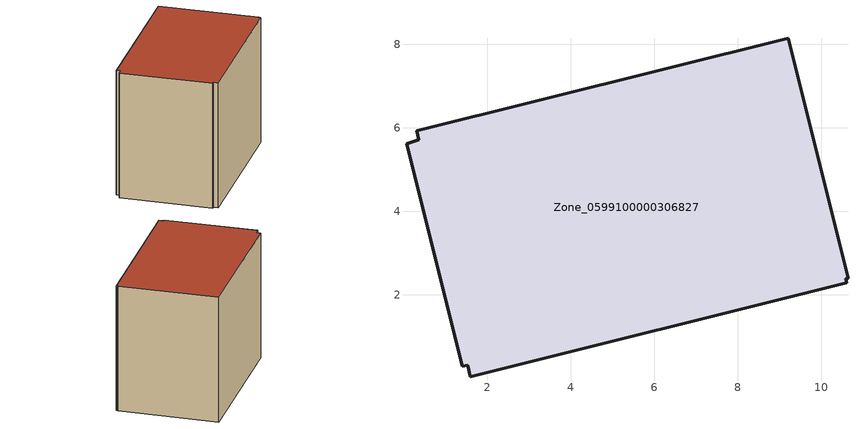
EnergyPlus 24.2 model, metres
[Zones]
Zone_0599100000306827
 floor ground (C_G): 1.39,0.28 0.06,5.61 0.35,5.71 0.31,5.93 9.2,8.14 10.64,2.4 10.58,2.38 10.61,2.29 1.59,0.03 1.53,0.31 z0
 wall outside (C_F): 0.31,5.93 0.35,5.71 0.06,5.61 1.39,0.28 1.53,0.31 1.59,0.03 10.61,2.29 10.58,2.38 10.64,2.4 9.2,8.14 0.31,5.93 z0:7.76
 roof outside (C_R): 0.06,5.61 1.39,0.28 1.53,0.31 1.59,0.03 10.61,2.29 10.58,2.38 10.64,2.4 9.2,8.14 0.31,5.93 0.35,5.71 z7.76
[BUILDING]
Pand.0599100000306827: North Axis=0; Terrain=City; Loads Convergence Tolerance Value=0.04; Temperature Convergence Tolerance Value=0.4; Solar Distribution=FullExterior; Maximum Number of Warmup Days=25; Minimum Number of Warmup Days=1
[Site:Location]
Rotterdam.The.Hague.AP_ZH_NLD Design_Conditions: Latitude=51.96; Longitude=4.45; Time Zone=1; Elevation=-4.5
[SITE:GROUNDTEMPERATURE:BUILDINGSURFACE]
18, 18, 18, 18, 18, 18, 18, 18, 18, 18, 18, 18
[MATERIAL] Thermal Absorptance=0.9; Solar Absorptance=0.7; Visible Absorptance=0.7
Name | Roughness | Thickness | Conductivity | Density | Specific Heat
G.TI.1975-1991 | MediumSmooth | 0.15 | 0.288461 | 540 | 1210
F.TI.1975-1991 | Rough | 0.3 | 0.230769 | 1920 | 840
R.TI.1975-1991 | MediumRough | 0.2 | 0.153846 | 1500 | 1000
[CONSTRUCTION]
C_G: G.TI.1975-1991
C_F: F.TI.1975-1991
C_R: R.TI.1975-1991
[ZONE]
Zone_0599100000306827: Type=1; Multiplier=1; Ceiling Height=Autocalculate; Volume=Autocalculate; Floor Area=autocalculate; Part of Total Floor Area=Yes
[ZONEINFILTRATION:DESIGNFLOWRATE]
Infil_Zone_0599100000306827: Zone or ZoneList or Space or SpaceList=Zone_0599100000306827; Schedule=AlwaysOn; Design Flow Rate Calculation Method=Flow/Area; Flow Rate per Floor Area=0.003; Constant Term Coefficient=1; Temperature Term Coefficient=0; Velocity Term Coefficient=0; Velocity Squared Term Coefficient=0
[HVACTEMPLATE:ZONE:IDEALLOADSAIRSYSTEM]
Zone_0599100000306827: Maximum Heating Supply Air Temperature=50; Minimum Cooling Supply Air Temperature=13; Maximum Heating Supply Air Humidity Ratio=0.0156; Minimum Cooling Supply Air Humidity Ratio=0.0077; Heating Limit=NoLimit; Cooling Limit=NoLimit; Dehumidification Control Type=ConstantSensibleHeatRatio; Cooling Sensible Heat Ratio=0.7; Dehumidification Setpoint=60; Humidification Control Type=None; Humidification Setpoint=30; Outdoor Air Method=None; Outdoor Air Flow Rate per Person=0.00944; Outdoor Air Flow Rate per Zone Floor Area=0; Outdoor Air Flow Rate per Zone=0; Demand Controlled Ventilation Type=None; Outdoor Air Economizer Type=NoEconomizer; Heat Recovery Type=None; Sensible Heat Recovery Effectiveness=0.7; Latent Heat Recovery Effectiveness=0.65
[ZONECONTROL:THERMOSTAT]
ThermostatControl_Zone_0599100000306827: Zone or ZoneList=Zone_0599100000306827; Control Type Schedule=DualSetpointControlType; Control 1=Thermostat_Zone_0599100000306827; Temperature Difference Between Cutout And Setpoint=0
[THERMOSTATSETPOINT:DUALSETPOINT]
Thermostat_Zone_0599100000306827: Heating Setpoint Temperature Schedule=HeatingSetpoint_Zone_0599100000306827; Cooling Setpoint Temperature Schedule=CoolingSetpoint_Zone_0599100000306827
[SCHEDULE:COMPACT]
HeatingSetpoint_Zone_0599100000306827: Through: 12/31, For: AllDays, Until: 24:00, 21
CoolingSetpoint_Zone_0599100000306827: Through: 12/31, For: AllDays, Until: 24:00, 24
DualSetpointControlType: Through: 12/31, For: AllDays, Until: 24:00, 4
AlwaysOn: Through: 12/31, For: AllDays, Until: 24:00, 1
